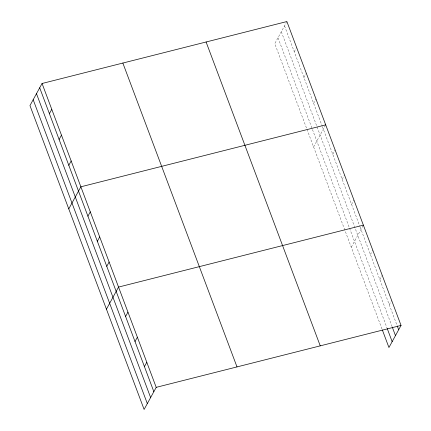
<?xml version="1.0" encoding="UTF-8"?>
<svg xmlns="http://www.w3.org/2000/svg" width="431" height="431" viewBox="0 0 431 431"><rect width="100%" height="100%" fill="white"/><g stroke="black" fill="none" stroke-linecap="round" stroke-linejoin="round"><path stroke-width="0.32" stroke-dasharray="2.15 1.62" d="M286.89 21.55L274.789 43.65L306.737 128.691M294.228 51.698L296.593 47.378M303.93 77.526L306.296 73.205M313.633 103.359L315.998 99.033M313.601 146.96L325.701 124.866M332.754 154.255L335.119 149.934M342.171 179.323L344.536 175.002M351.588 204.391L353.953 200.07M351.27 247.238L363.371 225.138M370.423 254.527L372.788 250.206M379.84 279.6L382.205 275.274M389.258 304.669L391.623 300.348M284.525 25.871L322.151 126.035M322.388 126.666L359.826 226.329M360.063 226.954L397.026 325.351M281.314 31.738L392.167 326.827M278 37.783L349.304 227.584M349.541 228.209L386.973 327.856M306.974 129.322L382.114 329.338"/><path stroke-width="0.65" d="M42.06 83.49L29.96 105.584L144.11 409.45L156.211 387.35L401.04 325.416L286.89 21.55L42.06 83.49L156.211 387.35M49.398 113.639L51.763 109.318M59.101 139.466L61.466 135.145M68.804 165.294L71.169 160.973M68.771 208.9L80.872 186.801L325.701 124.866M87.924 216.195L90.289 211.869M97.341 241.263L99.706 236.937M106.759 266.331L109.124 262.01M106.441 309.172L118.541 287.078L363.371 225.138M125.593 316.467L127.959 312.146M135.011 341.535L137.376 337.214M144.428 366.603L146.793 362.282M401.04 325.416L388.94 347.51L382.351 329.963M397.258 325.976L398.675 329.737M392.399 327.452L395.459 335.604M387.21 328.487L392.151 341.648M206.093 41.99L320.244 345.856M122.851 63.05L237.002 366.91M39.695 87.811L153.845 391.677M36.484 93.678L150.629 397.538M33.171 99.723L147.321 403.583"/></g></svg>
